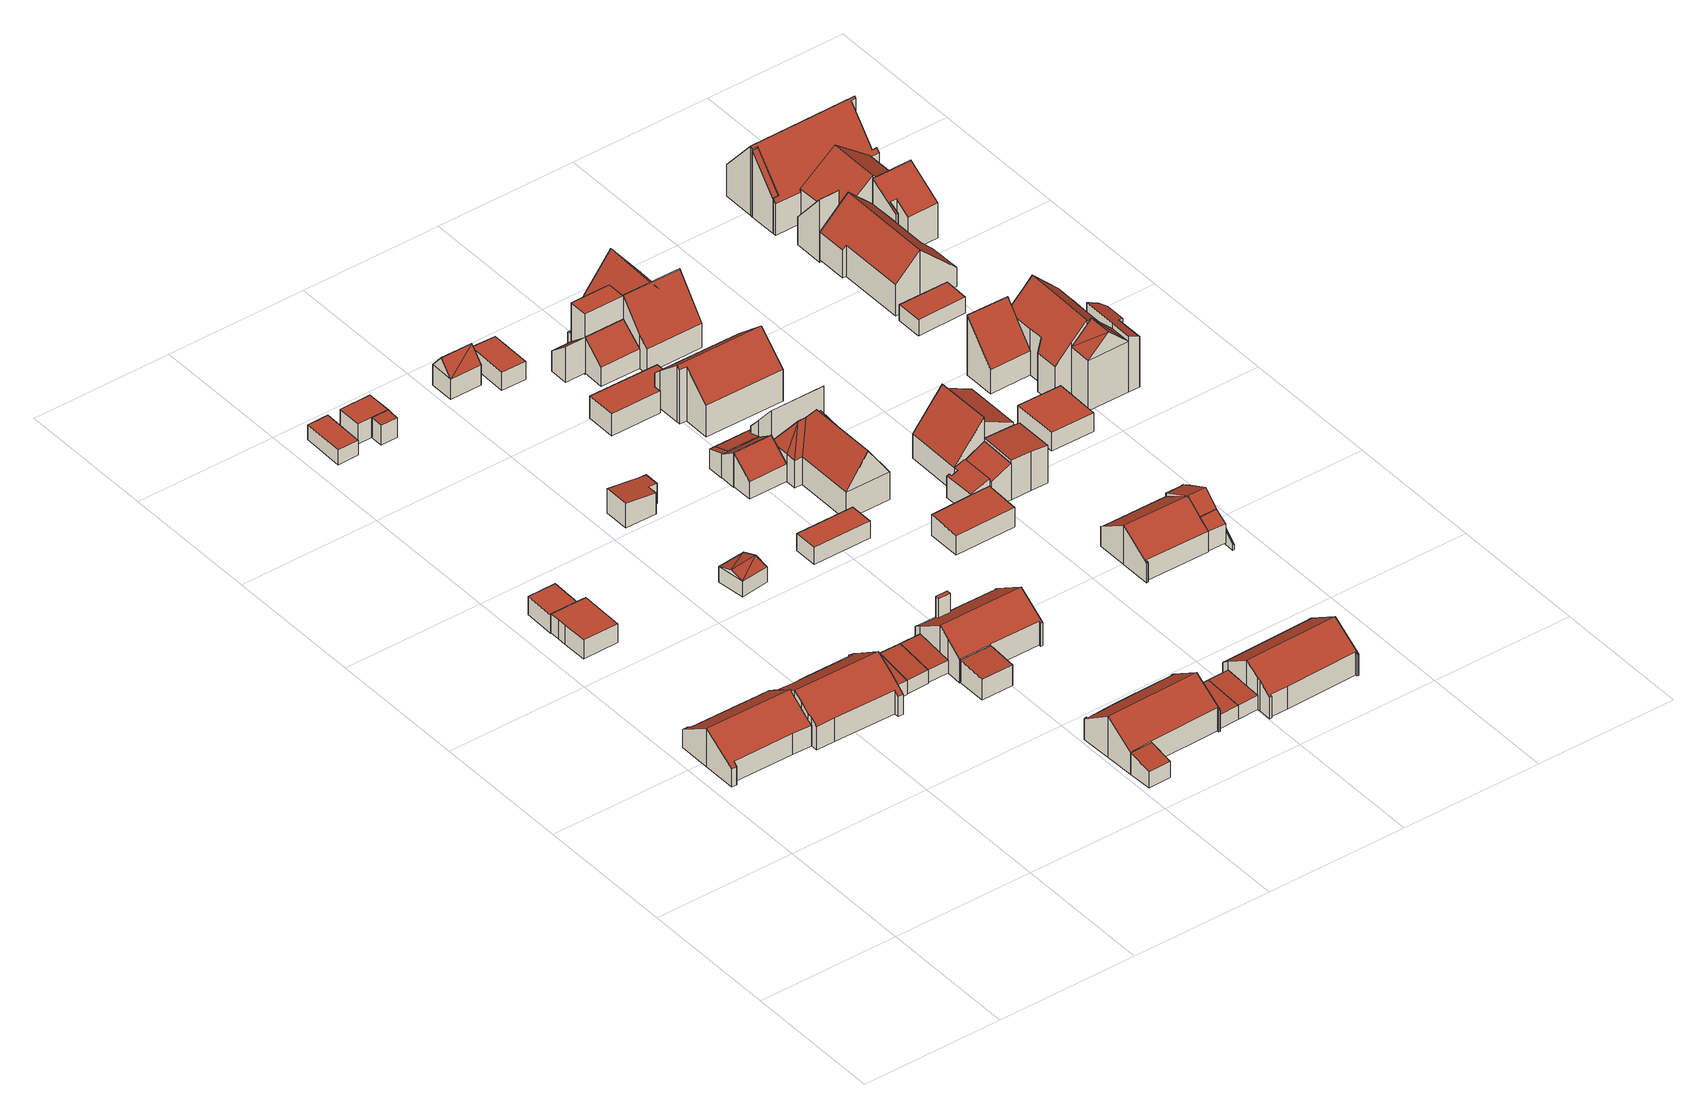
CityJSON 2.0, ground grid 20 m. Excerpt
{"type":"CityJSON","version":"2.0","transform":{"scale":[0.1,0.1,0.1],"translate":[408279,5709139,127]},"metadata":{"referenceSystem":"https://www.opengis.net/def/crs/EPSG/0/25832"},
"CityObjects":{
"building1":{"type":"Building","attributes":{"Gemeindeschluessel":"05978036","Geometrietyp2DReferenz":"3000","function":"31001_1000","roofType":"3100","measuredHeight":5.82},"geometry":[{"type":"MultiSurface","lod":"2","boundaries":[[[0,1,2,3]],[[1,4,5,2]],[[4,6,7,5]],[[6,8,9,7]],[[8,10,11,9]],[[10,12,13,11]],[[12,14,15,13]],[[14,16,17,15]],[[16,18,19,17]],[[18,20,21,19]],[[20,22,23,21]],[[22,24,25,23]],[[24,26,27,25]],[[26,28,29,27]],[[28,30,31,29]],[[30,0,3,31]],[[26,24,22,20,18,16,14,12,10]],[[10,8,6,4,1,0,30,28,26]],[[3,2,5,7,9,11,13,15,17,19,21,23,25,27,29,31]]],"semantics":{"surfaces":[{"type":"WallSurface"},{"type":"RoofSurface"},{"type":"GroundSurface"}],"values":[0,0,0,0,0,0,0,0,0,0,0,0,0,0,0,0,1,1,2]}}]},
"building2":{"type":"Building","attributes":{"Gemeindeschluessel":"05978036","Geometrietyp2DReferenz":"3000","function":"31001_2460","roofType":"1000","measuredHeight":2.77},"geometry":[{"type":"MultiSurface","lod":"2","boundaries":[[[32,33,34,35]],[[33,36,37,34]],[[36,38,39,37]],[[38,40,41,39]],[[40,42,43,41]],[[42,44,45,43]],[[44,32,35,45]],[[44,42,40,38,36,33,32]],[[35,34,37,39,41,43,45]]],"semantics":{"surfaces":[{"type":"WallSurface"},{"type":"RoofSurface"},{"type":"GroundSurface"}],"values":[0,0,0,0,0,0,0,1,2]}}]},
"building3":{"type":"Building","attributes":{"Gemeindeschluessel":"05978036","Geometrietyp2DReferenz":"3000","function":"31001_1310","roofType":"1000","measuredHeight":2.67},"geometry":[{"type":"MultiSurface","lod":"2","boundaries":[[[46,47,48,49]],[[47,50,51,48]],[[50,52,53,51]],[[52,46,49,53]],[[52,50,47,46]],[[49,48,51,53]]],"semantics":{"surfaces":[{"type":"WallSurface"},{"type":"RoofSurface"},{"type":"GroundSurface"}],"values":[0,0,0,0,1,2]}}]},
"building4":{"type":"Building","attributes":{"Gemeindeschluessel":"05978036","Geometrietyp2DReferenz":"3000","function":"31001_1000","roofType":"3100","measuredHeight":6.22},"geometry":[{"type":"MultiSurface","lod":"2","boundaries":[[[54,55,56,57]],[[55,58,59,56]],[[58,60,61,59]],[[60,62,17,61]],[[62,63,15,17]],[[63,64,13,15]],[[64,65,66,13]],[[65,67,9,66]],[[67,68,69,9]],[[68,70,71,69]],[[70,72,73,71]],[[72,74,75,73]],[[74,76,77,75]],[[76,78,79,77]],[[78,80,81,79]],[[80,82,83,81]],[[82,84,85,83]],[[84,54,57,85]],[[80,78,76,74,72,70,68,67,65]],[[65,64,63,62,60,58,55,54,84,82,80]],[[57,56,59,61,17,15,13,66,9,69,71,73,75,77,79,81,83,85]]],"semantics":{"surfaces":[{"type":"WallSurface"},{"type":"RoofSurface"},{"type":"GroundSurface"}],"values":[0,0,0,0,0,0,0,0,0,0,0,0,0,0,0,0,0,0,1,1,2]}}]},
"building5":{"type":"Building","attributes":{"Gemeindeschluessel":"05978036","Geometrietyp2DReferenz":"3000","function":"31001_2460","roofType":"2100","measuredHeight":2.63},"geometry":[{"type":"MultiSurface","lod":"2","boundaries":[[[86,87,88,89]],[[87,90,91,88]],[[90,92,93,91]],[[92,86,89,93]],[[92,90,87,86]],[[89,88,91,93]]],"semantics":{"surfaces":[{"type":"WallSurface"},{"type":"RoofSurface"},{"type":"GroundSurface"}],"values":[0,0,0,0,1,2]}}]},
"building6":{"type":"Building","attributes":{"Gemeindeschluessel":"05978036","Geometrietyp2DReferenz":"3000","function":"31001_2460","roofType":"1000","measuredHeight":2.28},"geometry":[{"type":"MultiSurface","lod":"2","boundaries":[[[94,95,96,97]],[[95,98,99,96]],[[98,100,101,99]],[[100,94,97,101]],[[100,98,95,94]],[[97,96,99,101]]],"semantics":{"surfaces":[{"type":"WallSurface"},{"type":"RoofSurface"},{"type":"GroundSurface"}],"values":[0,0,0,0,1,2]}}]},
"building7":{"type":"Building","attributes":{"Gemeindeschluessel":"05978036","Geometrietyp2DReferenz":"3000","function":"31001_2460","roofType":"2100","measuredHeight":2.54},"geometry":[{"type":"MultiSurface","lod":"2","boundaries":[[[102,103,104,105]],[[103,92,106,104]],[[92,90,107,106]],[[90,102,105,107]],[[90,92,103,102]],[[105,104,106,107]]],"semantics":{"surfaces":[{"type":"WallSurface"},{"type":"RoofSurface"},{"type":"GroundSurface"}],"values":[0,0,0,0,1,2]}}]},
"building8":{"type":"Building","attributes":{"Gemeindeschluessel":"05978036","Geometrietyp2DReferenz":"3000","function":"31001_2460","roofType":"2100","measuredHeight":2.47},"geometry":[{"type":"MultiSurface","lod":"2","boundaries":[[[103,102,108,109]],[[102,110,111,108]],[[110,112,113,111]],[[112,114,115,113]],[[114,103,109,115]],[[114,112,110,102,103]],[[109,108,111,113,115]]],"semantics":{"surfaces":[{"type":"WallSurface"},{"type":"RoofSurface"},{"type":"GroundSurface"}],"values":[0,0,0,0,0,1,2]}}]},
"building9":{"type":"Building","attributes":{"Gemeindeschluessel":"05978036","Geometrietyp2DReferenz":"3000","function":"31001_2460","roofType":"9999","measuredHeight":3},"geometry":[{"type":"MultiSurface","lod":"2","boundaries":[[[116,117,118,119,120]],[[120,119,121,122]],[[119,118,123,121]],[[118,117,124,123]],[[117,116,125,124]],[[116,120,122,125]],[[122,121,123,124,125]]],"semantics":{"surfaces":[{"type":"RoofSurface"},{"type":"WallSurface"},{"type":"GroundSurface"}],"values":[0,1,1,1,1,1,2]}}]},
"building10":{"type":"Building","attributes":{"Gemeindeschluessel":"05978036","Geometrietyp2DReferenz":"3000","function":"31001_1310","roofType":"2100","measuredHeight":3},"geometry":[{"type":"MultiSurface","lod":"2","boundaries":[[[126,116,125,127]],[[116,117,124,125]],[[117,128,129,124]],[[128,130,131,129]],[[130,126,127,131]],[[130,128,117,116,126]],[[127,125,124,129,131]]],"semantics":{"surfaces":[{"type":"WallSurface"},{"type":"RoofSurface"},{"type":"GroundSurface"}],"values":[0,0,0,0,0,1,2]}}]},
"building11":{"type":"Building","attributes":{"Gemeindeschluessel":"05978036","Geometrietyp2DReferenz":"3000","function":"31001_1310","roofType":"3100","measuredHeight":2.9},"geometry":[{"type":"MultiSurface","lod":"2","boundaries":[[[132,133,134,135]],[[133,136,137,134]],[[136,138,139,137]],[[138,132,135,139]],[[136,133,140]],[[132,138,141]],[[133,141,140]],[[141,133,132]],[[140,138,136]],[[138,140,141]],[[135,134,137,139]]],"semantics":{"surfaces":[{"type":"WallSurface"},{"type":"RoofSurface"},{"type":"GroundSurface"}],"values":[0,0,0,0,0,0,1,1,1,1,2]}}]},
"building12":{"type":"Building","attributes":{"Gemeindeschluessel":"05978036","Geometrietyp2DReferenz":"3000","function":"31001_1000"},"children":["building12-1","building12-2"]},
"building12-1":{"type":"BuildingPart","attributes":{"roofType":"2100","measuredHeight":3.23},"parents":["building12"],"geometry":[{"type":"MultiSurface","lod":"2","boundaries":[[[142,143,144,145]],[[146,147,148,149]],[[147,142,145,148]],[[147,146,143,142]],[[145,144,149,148]],[[149,144,143,146]]],"semantics":{"surfaces":[{"type":"WallSurface"},{"type":"RoofSurface"},{"type":"GroundSurface"},{"type":"ClosureSurface"}],"values":[0,0,0,1,2,3]}}]},
"building12-2":{"type":"BuildingPart","attributes":{"roofType":"3100","measuredHeight":6.12},"parents":["building12"],"geometry":[{"type":"MultiSurface","lod":"2","boundaries":[[[150,151,152,153]],[[151,154,155,152]],[[154,156,157,155]],[[156,158,159,157]],[[158,160,161,159]],[[160,162,163,161]],[[162,164,165,163]],[[164,166,167,165]],[[166,168,169,167]],[[168,170,171,169]],[[170,172,173,171]],[[172,174,146,149,173]],[[175,176,177,144,143]],[[176,178,179,177]],[[178,180,181,179]],[[180,150,153,181]],[[176,175,174,172,170,168,166,164]],[[164,162,160,158,156,154,151,150,180,178,176]],[[153,152,155,157,159,161,163,165,167,169,171,173,149,144,177,179,181]],[[175,143,146,174]],[[143,144,149,146]]],"semantics":{"surfaces":[{"type":"WallSurface"},{"type":"RoofSurface"},{"type":"GroundSurface"},{"type":"ClosureSurface"}],"values":[0,0,0,0,0,0,0,0,0,0,0,0,0,0,0,0,1,1,2,0,3]}}]},
"building13":{"type":"Building","attributes":{"Gemeindeschluessel":"05978036","Geometrietyp2DReferenz":"3000","function":"51009_1610","roofType":"9999","measuredHeight":6},"geometry":[{"type":"MultiSurface","lod":"2","boundaries":[[[182,183,184,185]],[[185,184,186,187]],[[184,183,188,186]],[[183,182,189,188]],[[182,185,187,189]],[[187,186,188,189]]],"semantics":{"surfaces":[{"type":"RoofSurface"},{"type":"WallSurface"},{"type":"GroundSurface"}],"values":[0,1,1,1,1,2]}}]},
"building14":{"type":"Building","attributes":{"Gemeindeschluessel":"05978036","Geometrietyp2DReferenz":"3000","function":"31001_1310","roofType":"2100","measuredHeight":3.62},"geometry":[{"type":"MultiSurface","lod":"2","boundaries":[[[190,191,192,193]],[[191,194,195,192]],[[194,196,197,195]],[[196,198,199,197]],[[198,200,201,199]],[[200,202,203,201]],[[202,190,193,203]],[[202,200,198,196,194,191,190]],[[193,192,195,197,199,201,203]]],"semantics":{"surfaces":[{"type":"WallSurface"},{"type":"RoofSurface"},{"type":"GroundSurface"}],"values":[0,0,0,0,0,0,0,1,2]}}]},
"building15":{"type":"Building","attributes":{"Gemeindeschluessel":"05978036","Geometrietyp2DReferenz":"3000","function":"31001_1000"},"children":["building15-1","building15-2"]},
"building15-1":{"type":"BuildingPart","attributes":{"roofType":"3100","measuredHeight":6.11},"parents":["building15"],"geometry":[{"type":"MultiSurface","lod":"2","boundaries":[[[204,205,206,207]],[[205,208,209,206]],[[208,210,211,209]],[[210,212,213,211]],[[212,214,215,213]],[[214,216,217,215]],[[216,218,219,217]],[[218,220,221,219]],[[220,222,223,221]],[[222,224,225,223]],[[224,226,227,225]],[[226,228,229,227]],[[228,230,231,229]],[[230,232,233,231]],[[234,235,236,237,238]],[[235,239,115,236]],[[239,240,241,115]],[[240,242,113,241]],[[242,243,244,113]],[[243,204,207,244]],[[240,239,235,234,232,230,228,226,224,222]],[[222,220,218,216,214,212,210,208,205,204,243,242,240]],[[207,206,209,211,213,215,217,219,221,223,225,227,229,231,237,236,115,241,113,244]],[[234,238,233,232]],[[238,237,231,233]]],"semantics":{"surfaces":[{"type":"WallSurface"},{"type":"RoofSurface"},{"type":"GroundSurface"},{"type":"ClosureSurface"}],"values":[0,0,0,0,0,0,0,0,0,0,0,0,0,0,0,0,0,0,0,0,1,1,2,0,3]}}]},
"building15-2":{"type":"BuildingPart","attributes":{"roofType":"2100","measuredHeight":3.43},"parents":["building15"],"geometry":[{"type":"MultiSurface","lod":"2","boundaries":[[[245,238,237,246]],[[233,247,248,231]],[[247,245,246,248]],[[247,233,238,245]],[[246,237,231,248]],[[231,237,238,233]]],"semantics":{"surfaces":[{"type":"WallSurface"},{"type":"RoofSurface"},{"type":"GroundSurface"},{"type":"ClosureSurface"}],"values":[0,0,0,1,2,3]}}]},
"building16":{"type":"Building","attributes":{"Gemeindeschluessel":"05978036","Geometrietyp2DReferenz":"3000","function":"31001_2460","roofType":"2100","measuredHeight":2.57},"geometry":[{"type":"MultiSurface","lod":"2","boundaries":[[[249,250,251,252]],[[250,253,254,251]],[[253,255,256,254]],[[255,249,252,256]],[[255,253,250,249]],[[252,251,254,256]]],"semantics":{"surfaces":[{"type":"WallSurface"},{"type":"RoofSurface"},{"type":"GroundSurface"}],"values":[0,0,0,0,1,2]}}]},
"building17":{"type":"Building","attributes":{"Gemeindeschluessel":"05978036","Geometrietyp2DReferenz":"3000","function":"31001_2460","roofType":"1000","measuredHeight":2.49},"geometry":[{"type":"MultiSurface","lod":"2","boundaries":[[[257,258,259,260]],[[258,261,262,259]],[[261,263,264,262]],[[263,257,260,264]],[[263,261,258,257]],[[260,259,262,264]]],"semantics":{"surfaces":[{"type":"WallSurface"},{"type":"RoofSurface"},{"type":"GroundSurface"}],"values":[0,0,0,0,1,2]}}]},
"building18":{"type":"Building","attributes":{"Gemeindeschluessel":"05978036","Geometrietyp2DReferenz":"3000","function":"31001_2460","roofType":"2100","measuredHeight":2.6},"geometry":[{"type":"MultiSurface","lod":"2","boundaries":[[[250,249,252,251]],[[249,265,266,252]],[[265,267,268,266]],[[267,250,251,268]],[[267,265,249,250]],[[251,252,266,268]]],"semantics":{"surfaces":[{"type":"WallSurface"},{"type":"RoofSurface"},{"type":"GroundSurface"}],"values":[0,0,0,0,1,2]}}]},
"building19":{"type":"Building","attributes":{"Gemeindeschluessel":"05978036","Geometrietyp2DReferenz":"3000","function":"31001_2460","roofType":"3100","measuredHeight":5.12},"geometry":[{"type":"MultiSurface","lod":"2","boundaries":[[[269,270,271,272]],[[270,273,274,271]],[[273,275,276,274]],[[275,269,272,276]],[[273,270,277]],[[269,275,278]],[[270,278,277]],[[278,270,269]],[[275,277,278]],[[277,275,273]],[[272,271,274,276]]],"semantics":{"surfaces":[{"type":"WallSurface"},{"type":"RoofSurface"},{"type":"GroundSurface"}],"values":[0,0,0,0,0,0,1,1,1,1,2]}}]},
"building20":{"type":"Building","attributes":{"Gemeindeschluessel":"05978036","Geometrietyp2DReferenz":"3000","function":"31001_1000","roofType":"2100","measuredHeight":5.11},"geometry":[{"type":"MultiSurface","lod":"2","boundaries":[[[279,280,281,282]],[[280,283,284,281]],[[283,285,286,284]],[[285,279,282,286]],[[285,283,280,279]],[[282,281,284,286]]],"semantics":{"surfaces":[{"type":"WallSurface"},{"type":"RoofSurface"},{"type":"GroundSurface"}],"values":[0,0,0,0,1,2]}}]},
"building21":{"type":"Building","attributes":{"Gemeindeschluessel":"05978036","Geometrietyp2DReferenz":"3000","function":"31001_1000","roofType":"2100","measuredHeight":5.1},"geometry":[{"type":"MultiSurface","lod":"2","boundaries":[[[287,288,289,290]],[[288,291,292,289]],[[291,293,294,292]],[[293,295,296,294]],[[295,297,298,296]],[[297,287,290,298]],[[297,295,293,291,288,287]],[[290,289,292,294,296,298]]],"semantics":{"surfaces":[{"type":"WallSurface"},{"type":"RoofSurface"},{"type":"GroundSurface"}],"values":[0,0,0,0,0,0,1,2]}}]},
"building22":{"type":"Building","attributes":{"Gemeindeschluessel":"05978036","Geometrietyp2DReferenz":"3000","function":"31001_2460","roofType":"1000","measuredHeight":2.67},"geometry":[{"type":"MultiSurface","lod":"2","boundaries":[[[299,300,301,302]],[[300,303,304,301]],[[303,305,306,304]],[[305,299,302,306]],[[305,303,300,299]],[[302,301,304,306]]],"semantics":{"surfaces":[{"type":"WallSurface"},{"type":"RoofSurface"},{"type":"GroundSurface"}],"values":[0,0,0,0,1,2]}}]},
"building23":{"type":"Building","attributes":{"Gemeindeschluessel":"05978036","Geometrietyp2DReferenz":"3000","function":"31001_2460","roofType":"1000","measuredHeight":3.34},"geometry":[{"type":"MultiSurface","lod":"2","boundaries":[[[307,308,309,310]],[[308,311,312,309]],[[311,313,314,312]],[[313,315,316,314]],[[315,317,318,316]],[[317,307,310,318]],[[317,315,313,311,308,307]],[[310,309,312,314,316,318]]],"semantics":{"surfaces":[{"type":"WallSurface"},{"type":"RoofSurface"},{"type":"GroundSurface"}],"values":[0,0,0,0,0,0,1,2]}}]},
"building24":{"type":"Building","attributes":{"Gemeindeschluessel":"05978036","Geometrietyp2DReferenz":"3000","function":"31001_1000","roofType":"3100","measuredHeight":6.12},"geometry":[{"type":"MultiSurface","lod":"2","boundaries":[[[319,320,321,322]],[[320,323,324,321]],[[323,325,326,324]],[[325,327,328,326]],[[327,329,330,328]],[[329,331,332,330]],[[331,333,334,332]],[[333,335,336,334]],[[335,337,338,336]],[[337,339,340,338]],[[339,341,342,340]],[[341,343,344,342]],[[343,345,346,344]],[[345,347,348,346]],[[347,349,350,348]],[[349,351,268,350]],[[351,352,353,268]],[[352,354,266,353]],[[354,355,356,266]],[[355,319,322,356]],[[352,351,349,347,345,343,341,339,337,335,333]],[[333,331,329,327,325,323,320,319,355,354,352]],[[322,321,324,326,328,330,332,334,336,338,340,342,344,346,348,350,268,353,266,356]]],"semantics":{"surfaces":[{"type":"WallSurface"},{"type":"RoofSurface"},{"type":"GroundSurface"}],"values":[0,0,0,0,0,0,0,0,0,0,0,0,0,0,0,0,0,0,0,0,1,1,2]}}]},
"building25":{"type":"Building","attributes":{"Gemeindeschluessel":"05978036","Geometrietyp2DReferenz":"3000","function":"31001_1000"},"children":["building25-1","building25-2","building25-3"]},
"building25-1":{"type":"BuildingPart","attributes":{"roofType":"2100","measuredHeight":8.91},"parents":["building25"],"geometry":[{"type":"MultiSurface","lod":"2","boundaries":[[[357,358,359,360,361]],[[362,363,364,365,366]],[[363,367,368,364]],[[367,357,361,368]],[[367,363,362,369,358,357]],[[361,360,370,365,364,368]],[[369,371,359,358]],[[371,370,360,359]],[[366,371,369,362]],[[366,365,370,371]]],"semantics":{"surfaces":[{"type":"WallSurface"},{"type":"RoofSurface"},{"type":"GroundSurface"},{"type":"ClosureSurface"}],"values":[0,0,0,0,1,2,0,3,0,3]}}]},
"building25-2":{"type":"BuildingPart","attributes":{"roofType":"2100","measuredHeight":3.63},"parents":["building25"],"geometry":[{"type":"MultiSurface","lod":"2","boundaries":[[[372,373,374,375]],[[373,366,365,374]],[[359,376,377,360]],[[376,378,379,377]],[[376,359,371,366,373,372,378]],[[379,375,374,365,370,360,377]],[[372,375,379,378]],[[370,365,366,371]],[[360,370,371,359]]],"semantics":{"surfaces":[{"type":"WallSurface"},{"type":"RoofSurface"},{"type":"GroundSurface"},{"type":"ClosureSurface"}],"values":[0,0,0,0,1,2,3,3,3]}}]},
"building25-3":{"type":"BuildingPart","attributes":{"roofType":"2100","measuredHeight":3.66},"parents":["building25"],"geometry":[{"type":"MultiSurface","lod":"2","boundaries":[[[380,381,382,383]],[[381,372,375,382]],[[384,380,383,379,378]],[[384,372,381,380]],[[383,382,375,379]],[[378,372,384]],[[378,379,375,372]]],"semantics":{"surfaces":[{"type":"WallSurface"},{"type":"RoofSurface"},{"type":"GroundSurface"},{"type":"ClosureSurface"}],"values":[0,0,0,1,2,0,3]}}]},
"building26":{"type":"Building","attributes":{"Gemeindeschluessel":"05978036","Geometrietyp2DReferenz":"3000","function":"31001_1000","roofType":"5000","measuredHeight":8.83},"geometry":[{"type":"MultiSurface","lod":"2","boundaries":[[[385,386,282,281]],[[386,387,388,282]],[[387,389,390,388]],[[389,391,392,390]],[[391,393,394,392]],[[393,395,396,394]],[[395,397,398,396]],[[397,399,400,398]],[[399,385,281,400]],[[401,402,399,397]],[[403,404,401,397,395]],[[403,395,393]],[[405,404,403,393,391]],[[406,405,391,389]],[[406,389,387]],[[402,401,404,405,406,387,386]],[[385,402,386]],[[402,385,399]],[[281,282,388,390,392,394,396,398,400]]],"semantics":{"surfaces":[{"type":"WallSurface"},{"type":"RoofSurface"},{"type":"GroundSurface"}],"values":[0,0,0,0,0,0,0,0,0,1,1,0,1,1,1,1,1,1,2]}}]},
"building27":{"type":"Building","attributes":{"Gemeindeschluessel":"05978036","Geometrietyp2DReferenz":"3000","function":"31001_1000","roofType":"2100","measuredHeight":5.33},"geometry":[{"type":"MultiSurface","lod":"2","boundaries":[[[407,408,409,410]],[[408,411,412,409]],[[411,413,414,412]],[[413,407,410,414]],[[413,411,408,407]],[[410,409,412,414]]],"semantics":{"surfaces":[{"type":"WallSurface"},{"type":"RoofSurface"},{"type":"GroundSurface"}],"values":[0,0,0,0,1,2]}}]},
"building28":{"type":"Building","attributes":{"Gemeindeschluessel":"05978036","Geometrietyp2DReferenz":"3000","function":"31001_1000","roofType":"2100","measuredHeight":5.41},"geometry":[{"type":"MultiSurface","lod":"2","boundaries":[[[415,416,417,418]],[[416,419,420,417]],[[419,421,409,420]],[[421,415,418,409]],[[421,419,416,415]],[[418,417,420,409]]],"semantics":{"surfaces":[{"type":"WallSurface"},{"type":"RoofSurface"},{"type":"GroundSurface"}],"values":[0,0,0,0,1,2]}}]},
"building29":{"type":"Building","attributes":{"Gemeindeschluessel":"05978036","Geometrietyp2DReferenz":"3000","function":"31001_1000","roofType":"9999","measuredHeight":9},"geometry":[{"type":"MultiSurface","lod":"2","boundaries":[[[422,423,424,425,426,427]],[[427,426,428,429]],[[426,425,430,428]],[[425,424,431,430]],[[424,423,432,431]],[[423,422,433,432]],[[422,427,429,433]],[[429,428,430,431,432,433]]],"semantics":{"surfaces":[{"type":"RoofSurface"},{"type":"WallSurface"},{"type":"GroundSurface"}],"values":[0,1,1,1,1,1,1,2]}}]},
"building30":{"type":"Building","attributes":{"Gemeindeschluessel":"05978036","Geometrietyp2DReferenz":"3000","function":"31001_1000","roofType":"2100","measuredHeight":3.63},"geometry":[{"type":"MultiSurface","lod":"2","boundaries":[[[434,435,436,430]],[[435,437,438,436]],[[437,439,431,438]],[[439,434,430,431]],[[439,437,435,434]],[[430,436,438,431]]],"semantics":{"surfaces":[{"type":"WallSurface"},{"type":"RoofSurface"},{"type":"GroundSurface"}],"values":[0,0,0,0,1,2]}}]},
"building31":{"type":"Building","attributes":{"Gemeindeschluessel":"05978036","Geometrietyp2DReferenz":"3000","function":"31001_1000","roofType":"3100","measuredHeight":8.56},"geometry":[{"type":"MultiSurface","lod":"2","boundaries":[[[440,441,442,443]],[[441,444,445,442]],[[444,446,447,445]],[[446,448,449,447]],[[448,450,451,449]],[[450,452,453,451]],[[452,454,455,453]],[[454,456,457,455]],[[456,458,459,457]],[[458,440,443,459]],[[454,452,450,448,446,444]],[[444,441,440,458,456,454]],[[443,442,445,447,449,451,453,455,457,459]]],"semantics":{"surfaces":[{"type":"WallSurface"},{"type":"RoofSurface"},{"type":"GroundSurface"}],"values":[0,0,0,0,0,0,0,0,0,0,1,1,2]}}]},
"building32":{"type":"Building","attributes":{"Gemeindeschluessel":"05978036","Geometrietyp2DReferenz":"3000","function":"31001_1000"},"children":["building32-1","building32-2","building32-3","building32-4"]},
"building32-1":{"type":"BuildingPart","attributes":{"roofType":"2100","measuredHeight":3.1},"parents":["building32"],"geometry":[{"type":"MultiSurface","lod":"2","boundaries":[[[460,461,462,463]],[[461,464,465,462]],[[464,466,467,465]],[[466,468,469,467]],[[468,466,464,461,460,470]],[[471,463,462,465,467,469]],[[460,463,471,470]],[[471,469,468,470]]],"semantics":{"surfaces":[{"type":"WallSurface"},{"type":"RoofSurface"},{"type":"GroundSurface"},{"type":"ClosureSurface"}],"values":[0,0,0,0,1,2,3,3]}}]},
"building32-2":{"type":"BuildingPart","attributes":{"roofType":"2100","measuredHeight":8.97},"parents":["building32"],"geometry":[{"type":"MultiSurface","lod":"2","boundaries":[[[472,473,474,475]],[[473,476,477,474]],[[476,478,479,480,477]],[[476,473,472,481,478]],[[480,482,475,474,477]],[[481,483,484,479,478]],[[484,482,480,479]],[[472,475,482,484,483,481]]],"semantics":{"surfaces":[{"type":"WallSurface"},{"type":"RoofSurface"},{"type":"GroundSurface"},{"type":"ClosureSurface"}],"values":[0,0,0,1,2,0,3,3]}}]},
"building32-3":{"type":"BuildingPart","attributes":{"roofType":"2100","measuredHeight":5.49},"parents":["building32"],"geometry":[{"type":"MultiSurface","lod":"2","boundaries":[[[485,486,460,463,487]],[[479,485,487,480]],[[479,484,488,486,485]],[[487,463,471,482,480]],[[470,460,486,488]],[[471,463,460,470]],[[482,471,470,488,484]],[[480,482,484,479]]],"semantics":{"surfaces":[{"type":"WallSurface"},{"type":"RoofSurface"},{"type":"GroundSurface"},{"type":"ClosureSurface"}],"values":[0,0,1,2,0,3,3,3]}}]},
"building32-4":{"type":"BuildingPart","attributes":{"roofType":"2100","measuredHeight":4.2},"parents":["building32"],"geometry":[{"type":"MultiSurface","lod":"2","boundaries":[[[489,490,491,469,468]],[[490,492,493,491]],[[492,494,495,493]],[[494,496,497,495]],[[496,498,472,475,497]],[[498,496,494,492,490,489,499,483,481]],[[482,471,469,491,493,495,497,475]],[[499,488,484,483]],[[482,484,488,470,471]],[[489,468,470,488,499]],[[468,469,471,470]],[[481,472,498]],[[482,475,472,481,483,484]]],"semantics":{"surfaces":[{"type":"WallSurface"},{"type":"RoofSurface"},{"type":"GroundSurface"},{"type":"ClosureSurface"}],"values":[0,0,0,0,0,1,2,0,3,0,3,0,3]}}]},
"building33":{"type":"Building","attributes":{"Gemeindeschluessel":"05978036","Geometrietyp2DReferenz":"3000","function":"31001_1000","roofType":"2100","measuredHeight":8.98},"geometry":[{"type":"MultiSurface","lod":"2","boundaries":[[[500,501,417,502]],[[501,503,418,417]],[[503,504,505,418]],[[504,506,507,505]],[[506,500,502,507]],[[506,504,503,501,500]],[[502,417,418,505,507]]],"semantics":{"surfaces":[{"type":"WallSurface"},{"type":"RoofSurface"},{"type":"GroundSurface"}],"values":[0,0,0,0,0,1,2]}}]},
"building34":{"type":"Building","attributes":{"Gemeindeschluessel":"05978036","Geometrietyp2DReferenz":"3000","function":"31001_1000","roofType":"3100","measuredHeight":8.92},"geometry":[{"type":"MultiSurface","lod":"2","boundaries":[[[508,509,510,511]],[[509,512,513,510]],[[512,514,515,513]],[[514,516,517,515]],[[516,518,519,517]],[[518,520,521,519]],[[520,522,523,521]],[[522,524,525,523]],[[524,526,527,525]],[[526,508,511,527]],[[522,520,518,516,514,512,509]],[[509,508,526,524,522]],[[511,510,513,515,517,519,521,523,525,527]]],"semantics":{"surfaces":[{"type":"WallSurface"},{"type":"RoofSurface"},{"type":"GroundSurface"}],"values":[0,0,0,0,0,0,0,0,0,0,1,1,2]}}]},
"building35":{"type":"Building","attributes":{"Gemeindeschluessel":"05978036","Geometrietyp2DReferenz":"3000","function":"31001_1000"},"children":["building35-1","building35-2"]},
"building35-1":{"type":"BuildingPart","attributes":{"roofType":"3100","measuredHeight":5.79},"parents":["building35"],"geometry":[{"type":"MultiSurface","lod":"2","boundaries":[[[528,529,530,531]],[[532,533,534,535,536]],[[533,537,538,534]],[[537,539,540,538]],[[539,541,542,540]],[[541,543,544,542]],[[543,545,546,544]],[[545,547,548,546]],[[547,528,531,548]],[[543,541,539,537,533,532,549,550]],[[550,529,528,547,545,543]],[[531,530,551,535,534,538,540,542,544,546,548]],[[551,530,529,550]],[[532,536,549]],[[536,535,551,550,549]]],"semantics":{"surfaces":[{"type":"WallSurface"},{"type":"RoofSurface"},{"type":"GroundSurface"},{"type":"ClosureSurface"}],"values":[0,0,0,0,0,0,0,0,0,1,1,2,3,0,3]}}]},
"building35-2":{"type":"BuildingPart","attributes":{"roofType":"3100","measuredHeight":5.81},"parents":["building35"],"geometry":[{"type":"MultiSurface","lod":"2","boundaries":[[[552,553,554,555]],[[553,556,557,554]],[[556,558,559,557]],[[558,560,561,559]],[[560,562,563,561]],[[562,564,565,563]],[[564,566,567,565]],[[566,568,569,567]],[[568,536,535,569]],[[570,571,572,530,529]],[[571,552,555,572]],[[550,549,536,568,566,564,562,560,558]],[[558,556,553,552,571,570,550]],[[555,554,557,559,561,563,565,567,569,535,551,530,572]],[[551,535,536,549,550]],[[570,529,550,551,550]],[[529,530,551,550]]],"semantics":{"surfaces":[{"type":"WallSurface"},{"type":"RoofSurface"},{"type":"GroundSurface"},{"type":"ClosureSurface"}],"values":[0,0,0,0,0,0,0,0,0,0,0,1,1,2,3,0,3]}}]},
"building36":{"type":"Building","attributes":{"Gemeindeschluessel":"05978036","Geometrietyp2DReferenz":"3000","function":"31001_1000"},"children":["building36-1","building36-2"]},
"building36-1":{"type":"BuildingPart","attributes":{"roofType":"2100","measuredHeight":8.41},"parents":["building36"],"geometry":[{"type":"MultiSurface","lod":"2","boundaries":[[[573,574,477,480,575]],[[574,576,577,477]],[[576,578,579,580,577]],[[576,574,573,578]],[[580,480,477,577]],[[575,579,578,573]],[[575,480,580,579]]],"semantics":{"surfaces":[{"type":"WallSurface"},{"type":"RoofSurface"},{"type":"GroundSurface"},{"type":"ClosureSurface"}],"values":[0,0,0,1,2,0,3]}}]},
"building36-2":{"type":"BuildingPart","attributes":{"roofType":"2100","measuredHeight":5.91},"parents":["building36"],"geometry":[{"type":"MultiSurface","lod":"2","boundaries":[[[581,582,583,584]],[[582,585,487,583]],[[585,575,480,487]],[[579,586,587,580]],[[586,581,584,587]],[[586,579,575,585,582,581]],[[584,583,487,480,580,587]],[[579,580,480,575]]],"semantics":{"surfaces":[{"type":"WallSurface"},{"type":"RoofSurface"},{"type":"GroundSurface"},{"type":"ClosureSurface"}],"values":[0,0,0,0,0,1,2,3]}}]},
"building37":{"type":"Building","attributes":{"Gemeindeschluessel":"05978036","Geometrietyp2DReferenz":"3000","function":"51009_1610","roofType":"2100","measuredHeight":4.03},"geometry":[{"type":"MultiSurface","lod":"2","boundaries":[[[533,532,588,589]],[[532,590,591,588]],[[590,592,593,591]],[[592,533,589,593]],[[592,590,532,533]],[[589,588,591,593]]],"semantics":{"surfaces":[{"type":"WallSurface"},{"type":"RoofSurface"},{"type":"GroundSurface"}],"values":[0,0,0,0,1,2]}}]},
"building38":{"type":"Building","attributes":{"Gemeindeschluessel":"05978036","Geometrietyp2DReferenz":"3000","function":"31001_2460","roofType":"1000","measuredHeight":2.75},"geometry":[{"type":"MultiSurface","lod":"2","boundaries":[[[594,595,596,597]],[[595,598,599,596]],[[598,600,601,599]],[[600,594,597,601]],[[600,598,595,594]],[[597,596,599,601]]],"semantics":{"surfaces":[{"type":"WallSurface"},{"type":"RoofSurface"},{"type":"GroundSurface"}],"values":[0,0,0,0,1,2]}}]},
"building39":{"type":"Building","attributes":{"Gemeindeschluessel":"05978036","Geometrietyp2DReferenz":"3000","function":"31001_1000"},"children":["building39-1","building39-2","building39-3","building39-4"]},
"building39-1":{"type":"BuildingPart","attributes":{"roofType":"3100","measuredHeight":10.39},"parents":["building39"],"geometry":[{"type":"MultiSurface","lod":"2","boundaries":[[[602,603,604,605]],[[606,607,608,609,610]],[[607,611,612,608]],[[611,613,614,612]],[[613,615,616,617,614]],[[618,619,620,621]],[[619,622,623,620]],[[622,624,625,623]],[[624,626,627,625]],[[626,602,605,627]],[[622,619,618,628,615,613,611,607,606,629]],[[629,630,631,632,603,602,626,624,622]],[[605,604,633,634,609,608,612,614,617,621,620,623,625,627]],[[633,604,603,632]],[[635,630,629]],[[634,633,632,631,636]],[[636,631,630,635]],[[606,610,635,629]],[[634,636,610,609]],[[610,636,635]],[[628,616,615]],[[618,621,617,616,628]]],"semantics":{"surfaces":[{"type":"WallSurface"},{"type":"RoofSurface"},{"type":"GroundSurface"},{"type":"ClosureSurface"}],"values":[0,0,0,0,0,0,0,0,0,0,1,1,2,3,0,3,3,0,3,3,0,3]}}]},
"building39-2":{"type":"BuildingPart","attributes":{"roofType":"2100","measuredHeight":8.3},"parents":["building39"],"geometry":[{"type":"MultiSurface","lod":"2","boundaries":[[[637,632,633,638]],[[639,640,641,604,603]],[[640,642,643,641]],[[642,644,645,643]],[[644,646,647,645]],[[646,648,649,647]],[[648,650,651,649]],[[650,652,653,651]],[[652,654,655,656,653]],[[654,652,650,648,646,644,642,640,639,637]],[[633,604,641,643,645,647,649,651,653,656]],[[603,632,637,639]],[[603,604,633,632]],[[638,655,654,637]],[[638,633,656,655]]],"semantics":{"surfaces":[{"type":"WallSurface"},{"type":"RoofSurface"},{"type":"GroundSurface"},{"type":"ClosureSurface"}],"values":[0,0,0,0,0,0,0,0,0,1,2,0,3,0,3]}}]},
"building39-3":{"type":"BuildingPart","attributes":{"roofType":"3100","measuredHeight":10.41},"parents":["building39"],"geometry":[{"type":"MultiSurface","lod":"2","boundaries":[[[657,610,609,658]],[[655,657,658,656]],[[657,655,659]],[[610,659,660,630,635]],[[659,610,657]],[[660,655,638]],[[655,660,659]],[[658,609,634,633,656]],[[632,631,638]],[[633,634,636,631,632]],[[634,609,610,636]],[[656,633,632,638,655]],[[660,638,631,630]],[[630,631,636,635]],[[635,636,610]]],"semantics":{"surfaces":[{"type":"WallSurface"},{"type":"RoofSurface"},{"type":"GroundSurface"},{"type":"ClosureSurface"}],"values":[0,0,0,1,1,1,1,2,0,3,3,3,0,3,3]}}]},
"building39-4":{"type":"BuildingPart","attributes":{"roofType":"2100","measuredHeight":8.97},"parents":["building39"],"geometry":[{"type":"MultiSurface","lod":"2","boundaries":[[[616,661,662,617]],[[661,663,664,662]],[[663,665,618,621,664]],[[663,661,616,628,665]],[[621,617,662,664]],[[628,618,665]],[[616,617,621,618,628]]],"semantics":{"surfaces":[{"type":"WallSurface"},{"type":"RoofSurface"},{"type":"GroundSurface"},{"type":"ClosureSurface"}],"values":[0,0,0,1,2,0,3]}}]},
"building40":{"type":"Building","attributes":{"Gemeindeschluessel":"05978036","Geometrietyp2DReferenz":"3000","function":"31001_2460","roofType":"1000","measuredHeight":2.35},"geometry":[{"type":"MultiSurface","lod":"2","boundaries":[[[666,667,668,669]],[[667,670,671,668]],[[670,672,673,671]],[[672,666,669,673]],[[672,670,667,666]],[[669,668,671,673]]],"semantics":{"surfaces":[{"type":"WallSurface"},{"type":"RoofSurface"},{"type":"GroundSurface"}],"values":[0,0,0,0,1,2]}}]},
"building41":{"type":"Building","attributes":{"Gemeindeschluessel":"05978036","Geometrietyp2DReferenz":"3000","function":"51009_1610","roofType":"2100","measuredHeight":10.01},"geometry":[{"type":"MultiSurface","lod":"2","boundaries":[[[674,675,676,677]],[[675,678,679,676]],[[678,680,681,679]],[[680,674,677,681]],[[680,678,675,674]],[[677,676,679,681]]],"semantics":{"surfaces":[{"type":"WallSurface"},{"type":"RoofSurface"},{"type":"GroundSurface"}],"values":[0,0,0,0,1,2]}}]},
"building42":{"type":"Building","attributes":{"Gemeindeschluessel":"05978036","Geometrietyp2DReferenz":"3000","function":"31001_1000"},"children":["building42-1","building42-2"]},
"building42-1":{"type":"BuildingPart","attributes":{"roofType":"2100","measuredHeight":8.43},"parents":["building42"],"geometry":[{"type":"MultiSurface","lod":"2","boundaries":[[[682,683,684,685]],[[683,686,687,684]],[[686,688,689,687]],[[688,690,691,689]],[[690,692,693,694,691]],[[695,696,697,698,699]],[[696,682,685,697]],[[696,695,692,690,688,686,683,682]],[[685,684,687,689,691,694,698,697]],[[699,693,692,695]],[[699,698,694,693]]],"semantics":{"surfaces":[{"type":"WallSurface"},{"type":"RoofSurface"},{"type":"GroundSurface"},{"type":"ClosureSurface"}],"values":[0,0,0,0,0,0,0,1,2,0,3]}}]},
"building42-2":{"type":"BuildingPart","attributes":{"roofType":"3100","measuredHeight":8.18},"parents":["building42"],"geometry":[{"type":"MultiSurface","lod":"2","boundaries":[[[700,701,702,703]],[[701,704,705,702]],[[704,699,698,705]],[[693,706,707,694]],[[706,708,709,707]],[[708,710,711,709]],[[710,712,713,711]],[[712,714,715,713]],[[714,716,717,715]],[[716,718,719,717]],[[718,700,703,719]],[[714,712,710,708,706,693,699,704]],[[704,701,700,718,716,714]],[[703,702,705,698,694,707,709,711,713,715,717,719]],[[693,694,698,699]]],"semantics":{"surfaces":[{"type":"WallSurface"},{"type":"RoofSurface"},{"type":"GroundSurface"},{"type":"ClosureSurface"}],"values":[0,0,0,0,0,0,0,0,0,0,0,1,1,2,3]}}]},
"building43":{"type":"Building","attributes":{"Gemeindeschluessel":"05978036","Geometrietyp2DReferenz":"3000","function":"31001_1000"},"children":["building43-1","building43-2","building43-3"]},
"building43-1":{"type":"BuildingPart","attributes":{"roofType":"3100","measuredHeight":10.36},"parents":["building43"],"geometry":[{"type":"MultiSurface","lod":"2","boundaries":[[[720,721,722,723]],[[721,724,725,722]],[[724,726,727,725]],[[728,729,730,731]],[[729,732,733,730]],[[732,734,679,733]],[[734,735,676,679]],[[735,736,677,676]],[[736,737,681,677]],[[737,738,739,681]],[[738,740,741,739]],[[740,742,743,741]],[[742,744,745,743]],[[744,746,747,745]],[[746,748,749,747]],[[748,750,751,749]],[[750,752,753,751]],[[752,754,755,753]],[[754,756,757,755]],[[756,720,723,757]],[[752,750,748,746,744,742,740,738]],[[738,737,736,735,734,732,729,728,758,726,724,721,720,756,754,752]],[[723,722,725,727,759,731,730,733,679,676,677,681,739,741,743,745,747,749,751,753,755,757]],[[728,731,759,758]],[[758,759,727,726]]],"semantics":{"surfaces":[{"type":"WallSurface"},{"type":"RoofSurface"},{"type":"GroundSurface"},{"type":"ClosureSurface"}],"values":[0,0,0,0,0,0,0,0,0,0,0,0,0,0,0,0,0,0,0,0,1,1,2,3,3]}}]},
"building43-2":{"type":"BuildingPart","attributes":{"roofType":"2100","measuredHeight":9.39},"parents":["building43"],"geometry":[{"type":"MultiSurface","lod":"2","boundaries":[[[760,761,762,763]],[[761,764,765,762]],[[766,760,763,767,768]],[[766,769,764,761,760]],[[763,762,765,767]],[[768,769,766]],[[767,765,764,769,768]]],"semantics":{"surfaces":[{"type":"WallSurface"},{"type":"RoofSurface"},{"type":"GroundSurface"},{"type":"ClosureSurface"}],"values":[0,0,0,1,2,0,3]}}]},
"building43-3":{"type":"BuildingPart","attributes":{"roofType":"3100","measuredHeight":9.17},"parents":["building43"],"geometry":[{"type":"MultiSurface","lod":"2","boundaries":[[[770,771,728,731,730]],[[772,773,774,727,726]],[[773,775,776,774]],[[775,777,778,776]],[[777,779,780,778]],[[779,768,767,780]],[[781,770,730,765,764]],[[779,777,775,773,772,782]],[[782,771,770,781,769,768,779]],[[730,731,759,727,774,776,778,780,767,765]],[[758,728,771,782]],[[759,731,728,758]],[[772,726,758,782]],[[726,727,759,758]],[[781,764,769]],[[769,764,765,767,768]]],"semantics":{"surfaces":[{"type":"WallSurface"},{"type":"RoofSurface"},{"type":"GroundSurface"},{"type":"ClosureSurface"}],"values":[0,0,0,0,0,0,0,1,1,2,0,3,0,3,0,3]}}]}
},
"vertices":[
[12,409,55],[83,408,55],[83,408,24],[12,409,24],[99,408,55],[99,408,24],[127,408,55],[127,408,24],[127,399,61],[127,399,24],[127,367,82],[127,367,24],[126,344,67],[126,344,24],[126,331,58],[126,331,24],[126,325,55],[126,325,24],[99,326,55],[99,326,24],[12,326,55],[12,326,24],[11,320,51],[11,320,24],[4,320,51],[4,320,24],[4,368,82],[4,368,24],[4,415,51],[4,415,24],[12,415,51],[12,415,24],
[25,633,39],[25,668,39],[25,668,11],[25,633,11],[25,681,39],[25,681,11],[25,696,39],[25,696,11],[65,696,39],[65,696,11],[77,696,39],[77,696,11],[76,633,39],[76,633,11],
[25,696,37],[26,741,37],[26,741,10],[25,696,10],[66,741,37],[66,741,10],[65,696,37],[65,696,10],
[241,307,54],[241,314,59],[241,314,24],[241,307,24],[153,315,59],[153,315,24],[126,315,59],[126,315,24],[126,325,66],[126,331,69],[126,344,78],[126,357,87],[126,357,24],[127,399,59],[154,398,59],[154,398,24],[173,398,59],[173,398,24],[242,398,59],[242,398,24],[242,404,55],[242,404,24],[249,403,55],[249,403,24],[249,388,65],[249,388,24],[249,356,87],[249,356,24],[249,333,72],[249,333,24],[248,307,54],[248,307,24],
[249,333,46],[249,388,52],[249,388,25],[249,333,25],[276,388,52],[276,388,25],[274,333,46],[274,333,25],
[30,1112,23],[31,1172,23],[31,1172,1],[30,1112,1],[61,1172,23],[61,1172,1],[60,1112,23],[60,1112,1],
[306,388,52],[306,334,46],[306,334,26],[306,388,26],[274,333,26],[276,388,26],
[306,388,27],[306,334,27],[335,388,52],[335,388,27],[336,388,52],[336,388,27],[336,334,46],[336,334,27],
[93,1129,31],[117,1129,31],[117,1164,31],[73,1164,31],[73,1129,31],[73,1164,1],[73,1129,1],[117,1164,1],[117,1129,1],[93,1129,1],
[93,1111,30],[93,1111,1],[117,1124,31],[117,1124,1],[117,1111,30],[117,1111,1],
[234,644,42],[274,648,42],[274,648,19],[234,644,19],[279,609,42],[279,609,19],[239,604,42],[239,604,19],[277,629,48],[237,624,48],
[379,3,64],[378,37,72],[378,37,40],[379,3,40],[410,38,72],[411,4,64],[411,4,40],[410,38,40],
[378,120,73],[416,121,74],[416,121,40],[378,120,40],[434,122,74],[434,122,40],[506,123,74],[506,123,40],[506,126,72],[506,126,40],[509,126,72],[509,126,40],[510,96,92],[510,96,40],[510,82,101],[510,82,40],[511,41,74],[511,41,40],[511,38,72],[511,38,40],[509,38,72],[509,38,40],[509,41,74],[509,41,40],[410,38,74],[378,37,73],[377,79,101],[377,79,40],[375,123,71],[375,123,40],[378,123,72],[378,123,40],
[364,389,90],[381,389,90],[381,395,90],[364,395,90],[381,395,30],[364,395,30],[381,389,30],[364,389,30],
[262,816,41],[262,801,41],[262,801,10],[262,816,10],[217,801,47],[217,801,10],[217,837,47],[217,837,10],[263,837,41],[263,837,10],[275,837,40],[275,837,10],[275,816,40],[275,816,10],
[339,398,57],[339,395,59],[339,395,27],[339,398,27],[364,395,59],[364,395,27],[364,389,62],[364,389,27],[381,389,62],[381,389,27],[381,395,59],[381,395,27],[454,394,59],[454,394,27],[454,397,57],[454,397,27],[456,397,57],[456,397,27],[456,350,88],[456,350,27],[456,308,61],[456,308,27],[453,308,61],[453,308,27],[453,311,62],[453,311,27],[381,311,63],[381,311,27],[381,311,62],[381,311,61],[336,311,62],[335,311,62],[335,311,27],[336,311,27],[336,311,61],[336,334,78],[336,350,88],[336,350,27],[336,388,63],[336,398,57],[336,398,27],
[336,269,58],[336,269,27],[381,269,58],[381,269,27],
[539,97,67],[541,42,62],[541,42,41],[539,97,41],[511,41,62],[511,41,41],[510,96,67],[510,96,41],
[342,600,46],[342,634,46],[342,634,21],[342,600,21],[425,634,46],[425,634,21],[425,600,46],[425,600,21],
[569,98,67],[569,98,41],[571,43,62],[571,43,41],
[210,1164,32],[256,1164,32],[256,1164,2],[210,1164,2],[255,1129,32],[255,1129,2],[210,1129,32],[210,1129,2],[255,1147,53],[210,1147,53],
[414,777,70],[414,747,45],[414,747,19],[414,777,19],[359,747,45],[359,747,19],[359,777,70],[359,777,19],
[359,777,69],[359,801,52],[359,801,18],[359,777,18],[367,801,52],[367,801,18],[371,801,52],[371,801,18],[414,801,52],[414,801,18],[414,777,69],[414,777,18],
[268,1165,30],[303,1164,30],[303,1164,3],[268,1165,3],[302,1104,30],[302,1104,3],[267,1105,30],[267,1105,3],
[382,949,44],[310,949,44],[310,949,11],[382,949,11],[311,992,44],[311,992,11],[410,991,44],[410,991,11],[410,959,44],[410,959,11],[382,959,44],[382,959,11],
[571,108,72],[571,105,75],[571,105,41],[571,108,41],[610,106,75],[610,106,41],[628,106,75],[628,106,41],[699,108,75],[699,108,41],[699,110,73],[699,110,41],[702,110,73],[702,110,41],[703,66,102],[703,66,41],[704,22,73],[704,22,41],[702,22,73],[702,22,41],[702,25,75],[702,25,41],[599,22,75],[599,22,41],[574,22,75],[574,22,41],[574,20,73],[574,20,41],[571,20,73],[571,20,41],[571,39,86],[571,39,41],[571,43,89],[570,63,102],[570,63,41],[569,98,79],[569,108,72],[569,108,41],
[414,777,106],[414,801,77],[414,801,53],[414,801,17],[414,777,17],[420,816,59],[493,815,59],[493,815,17],[420,816,17],[420,816,49],[492,777,106],[492,777,17],[414,816,59],[414,816,17],[414,816,49],
[367,824,46],[420,824,46],[420,824,17],[367,824,17],[371,801,53],[371,801,17],[367,801,53],[367,801,17],
[359,801,54],[359,824,46],[359,824,17],[359,801,17],[367,801,54],
[414,747,60],[414,777,60],[492,777,60],[492,777,19],[492,731,60],[492,731,19],[489,731,60],[489,731,19],[489,646,60],[489,646,19],[425,646,60],[425,646,19],[425,731,60],[425,731,19],[414,731,60],[414,731,19],[448,754,94],[437,754,94],[457,646,107],[457,745,107],[466,754,94],[470,754,94],
[359,1090,41],[359,1063,64],[359,1063,11],[359,1090,11],[330,1063,64],[330,1063,11],[330,1090,41],[330,1090,11],
[415,1063,65],[415,1031,40],[415,1031,11],[415,1063,11],[358,1031,40],[358,1031,11],[359,1063,65],
[415,1063,99],[415,1090,99],[402,1090,99],[369,1090,99],[359,1090,99],[359,1063,99],[359,1090,9],[359,1063,9],[369,1090,9],[402,1090,9],[415,1090,9],[415,1063,9],
[369,1090,45],[369,1110,38],[369,1110,9],[402,1110,38],[402,1110,9],[402,1090,45],
[392,911,99],[382,911,99],[382,911,18],[392,911,18],[382,916,103],[382,916,18],[382,949,74],[382,949,18],[382,959,65],[382,959,18],[410,959,65],[410,959,18],[506,958,65],[506,958,18],[506,915,103],[506,915,18],[505,872,65],[505,872,18],[392,873,65],[392,873,18],
[572,557,52],[572,513,50],[572,513,21],[572,557,21],[485,512,50],[485,512,21],[485,560,52],[485,560,21],[544,561,52],[544,561,21],[572,561,52],[572,561,21],
[556,609,57],[557,690,57],[557,690,21],[556,609,21],[601,690,111],[601,690,21],[601,609,111],[601,609,76],[601,609,21],[557,609,58],[572,609,21],[572,609,63],[572,609,61],
[600,556,76],[572,557,61],[600,556,21],[572,561,61],
[544,561,53],[543,606,53],[543,606,21],[547,606,54],[547,606,21],[547,602,54],[547,602,21],[556,602,58],[556,602,21],[556,609,58],[572,561,63],
[415,1018,47],[415,1031,62],[415,1018,11],[415,1063,101],[498,1062,101],[498,1062,11],[497,1018,47],[497,1018,11],
[498,1062,48],[456,1063,100],[456,1063,10],[498,1062,10],[415,1063,48],[415,1063,10],[415,1090,47],[415,1090,10],[415,1106,47],[415,1106,10],[417,1106,49],[417,1106,10],[417,1143,48],[417,1143,10],[458,1143,100],[458,1143,10],[498,1143,49],[498,1143,10],[498,1105,48],[498,1105,10],
[623,407,65],[714,406,65],[714,406,34],[623,407,34],[713,340,76],[713,323,65],[713,323,34],[713,340,34],[713,340,70],[622,324,65],[622,324,34],[622,321,63],[622,321,34],[620,321,63],[620,321,34],[620,365,92],[620,365,34],[620,409,63],[620,409,34],[623,409,63],[623,409,34],[714,363,92],[714,364,92],[714,364,34],
[738,408,69],[741,408,69],[741,408,34],[738,408,34],[741,395,76],[741,395,34],[741,364,92],[741,364,34],[740,310,43],[740,310,34],[740,308,42],[740,308,34],[738,308,42],[738,308,34],[738,322,55],[738,322,34],[738,340,70],[738,340,34],[714,406,70],[738,406,70],[738,406,34],
[601,609,105],[601,690,105],[601,609,80],[645,690,82],[645,690,21],[645,610,82],[645,610,78],[645,610,21],
[654,556,77],[630,556,79],[630,556,21],[654,556,21],[600,556,80],[654,610,77],[654,610,21],
[713,340,36],[713,323,36],[738,340,76],[738,340,36],[738,322,65],[738,322,36],
[755,598,51],[693,599,51],[693,599,23],[755,598,23],[693,664,51],[693,664,23],[756,663,51],[756,663,23],
[837,745,89],[836,717,89],[836,717,20],[837,745,20],[776,669,101],[752,669,77],[752,669,20],[776,669,20],[776,669,95],[752,702,77],[752,702,20],[764,711,89],[764,711,20],[764,732,89],[764,732,56],[764,732,20],[764,776,89],[787,776,111],[787,776,20],[764,776,20],[801,776,124],[801,776,20],[839,776,86],[839,776,20],[839,745,86],[839,745,20],[764,759,89],[800,669,124],[803,669,121],[830,668,95],[836,668,89],[836,668,20],[800,669,20],[800,669,118],[800,669,95],
[836,668,103],[836,668,95],[836,717,103],[843,717,100],[843,717,20],[853,717,94],[853,717,20],[862,710,89],[862,710,20],[862,681,89],[862,681,20],[852,676,95],[852,676,20],[852,672,95],[852,672,20],[852,636,95],[852,636,20],[836,636,103],[836,636,95],[836,636,20],
[776,636,95],[776,636,20],[806,636,124],[806,669,124],
[705,732,56],[705,732,20],[705,777,110],[705,777,20],[764,776,110],
[706,872,43],[706,909,43],[706,909,19],[706,872,19],[777,909,43],[777,909,19],[776,873,43],[776,873,19],
[704,1179,111],[704,1139,62],[704,1139,11],[704,1179,11],[696,1139,62],[696,1139,11],[696,1179,111],[696,1179,11],
[841,1010,67],[797,1010,67],[797,1010,15],[841,1010,15],[797,1032,81],[797,1032,15],[787,1032,81],[787,1032,15],[788,1018,72],[788,1018,15],[785,1018,72],[785,1018,61],[785,1018,15],[784,1062,99],[841,1062,99],[841,1062,15],[784,1062,15],[784,1062,61],
[706,1018,56],[706,1062,56],[706,1062,15],[706,1018,15],[748,1062,96],[748,1062,15],[784,1018,61],[784,1018,15],[784,969,61],[784,969,15],[801,969,44],[801,969,15],[802,923,44],[802,923,15],[748,923,96],[748,923,15],[711,923,61],[711,923,15],[711,1018,61],[711,1018,15],
[844,1141,64],[851,1141,64],[851,1141,11],[844,1141,11],[851,1136,59],[851,1136,11],[837,1136,59],[837,1136,11],[733,1135,58],[733,1134,58],[733,1134,11],[733,1135,11],[696,1134,58],[696,1134,11],[696,1139,64],[704,1139,64],[704,1179,112],[696,1179,112],[696,1182,115],[696,1182,11],[696,1229,58],[696,1229,11],[735,1229,58],[735,1229,11],[735,1239,46],[735,1239,11],[821,1239,47],[821,1239,11],[821,1229,59],[821,1229,11],[851,1229,59],[851,1229,11],[851,1183,115],[851,1183,11],[851,1181,112],[851,1181,11],[844,1181,112],[844,1181,11],[785,1135,58],[785,1135,11],
[706,1062,105],[706,1105,52],[706,1105,11],[706,1062,11],[734,1105,52],[734,1105,11],[734,1062,105],[734,1062,11],[734,1062,62],[734,1097,62],
[733,1134,62],[733,1135,62],[837,1136,62],[837,1101,62],[837,1101,11],[840,1101,59],[840,1101,11],[841,1062,59],[841,1062,11],[785,1062,103],[785,1062,11],[734,1105,62],[785,1135,103]
]}
